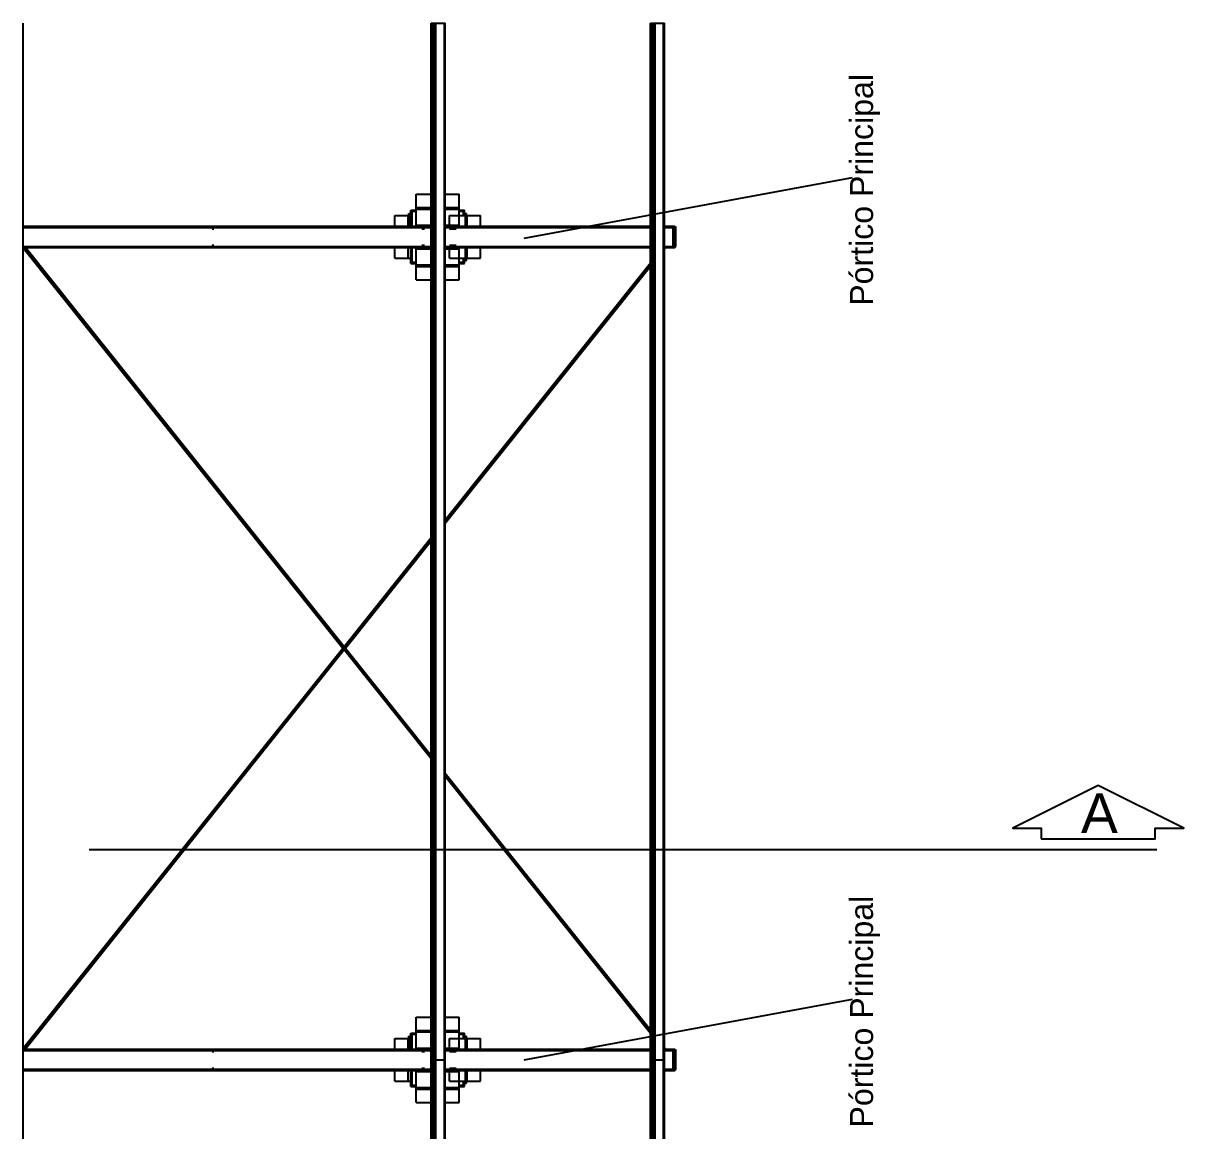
# Model space of a CAD drawing. Header units: millimetres. Extents: x 357 to 945, y 547 to 720.
# Drawn here: x 674.29 to 679.72, y 653.63 to 658.82 of the extents above; entities that cross this region are included whole.
import ezdxf

# ---------------------------------------------------------------- set-up
doc = ezdxf.new("R2010")
doc.units = ezdxf.units.MM
doc.linetypes.add('DIVIDE', pattern=[1.25, 0.5, -0.25, 0, -0.25, 0, -0.25])
for name, color, linetype in [('LCL-LINHACORTE', 171, 'DIVIDE'), ('LCL-TEXTO2', 171, 'Continuous'), ('LCL-TEXTO4', 4, 'Continuous'), ('PLANTA-VIS', 7, 'Continuous')]:
    doc.layers.add(name, color=color, linetype=linetype)
doc.styles.add('Arial', font='arial.ttf')
doc.styles.add('ROMANS', font='arial.ttf')

msp = doc.modelspace()

# ---------------------------------------------------------------- linework, layer by layer
for p, q in [((678.16557, 658.09303), (676.62845, 657.8095)), ((678.16557, 654.24808), (676.62845, 653.96456))]:
    msp.add_line(p, q)
at = {"layer": 'LCL-LINHACORTE', "ltscale": 10}
msp.add_line((661.89448, 654.95018), (679.59048, 654.95018), dxfattribs=at)
at = {"layer": 'LCL-LINHACORTE', "linetype": 'ByBlock'}
msp.add_lwpolyline([(679.05054, 655.00018), (679.58388, 655.00018), (679.58388, 655.05018), (679.71721, 655.05018), (679.31721, 655.25018), (678.91721, 655.05018), (679.05054, 655.05018), (679.05054, 655.00018)], dxfattribs=at)
at = {"layer": 'PLANTA-VIS'}
for p, q in [((674.28607, 658.81622), (674.28616, 658.81622)), ((674.28616, 653.96622), (674.28616, 658.81622)), ((676.19533, 658.81622), (676.19756, 658.81622)), ((676.19533, 653.96622), (676.19533, 658.81622)), ((676.19756, 658.81622), (676.20003, 658.81622)), ((676.19756, 653.96622), (676.19756, 658.81622)), ((676.20003, 658.81622), (676.20948, 658.81622)), ((676.20003, 657.59837), (676.20003, 658.81622)), ((676.20948, 658.81622), (676.21172, 658.81622)), ((676.20948, 653.96622), (676.20948, 658.81622)), ((676.21172, 658.81622), (676.21238, 658.81622)), ((676.21172, 653.96622), (676.21172, 658.81622)), ((676.21238, 658.81622), (676.21369, 658.81622)), ((676.21238, 653.96622), (676.21238, 658.81622)), ((676.21369, 658.81622), (676.21546, 658.81622)), ((676.21369, 653.96622), (676.21369, 658.81622)), ((676.21546, 658.81622), (676.21741, 658.81622)), ((676.21546, 653.96622), (676.21546, 658.81622)), ((676.21741, 658.81622), (676.25696, 658.81622)), ((676.21741, 653.96622), (676.21741, 658.81622)), ((676.24696, 658.81566), (676.24473, 658.81544)), ((676.25696, 658.81622), (676.2588, 658.81622)), ((676.25696, 653.96622), (676.25696, 658.81622)), ((676.2588, 658.81622), (676.26024, 658.81622)), ((676.2588, 653.96622), (676.2588, 658.81622)), ((676.26024, 658.81622), (676.26107, 658.81622)), ((676.26024, 653.96622), (676.26024, 658.81622)), ((676.26107, 658.81622), (676.26116, 658.81622)), ((676.26107, 653.96622), (676.26107, 658.81622)), ((676.26116, 653.96622), (676.26116, 658.81622)), ((677.22114, 658.81622), (677.22337, 658.81622)), ((677.22114, 653.96622), (677.22114, 658.81622)), ((677.22337, 658.81622), (677.22584, 658.81622)), ((677.22337, 653.96622), (677.22337, 658.81622)), ((677.22584, 658.81622), (677.23523, 658.81622)), ((677.22584, 653.96622), (677.22584, 658.81622)), ((677.23523, 658.81622), (677.23746, 658.81622)), ((677.23523, 653.96622), (677.23523, 658.81622)), ((677.23746, 658.81622), (677.23812, 658.81622)), ((677.23746, 653.96622), (677.23746, 658.81622)), ((677.23812, 658.81622), (677.23943, 658.81622)), ((677.23812, 653.96622), (677.23812, 658.81622)), ((677.23943, 658.81622), (677.2412, 658.81622)), ((677.23943, 653.96622), (677.23943, 658.81622)), ((677.2412, 658.81622), (677.24314, 658.81622)), ((677.2412, 653.96622), (677.2412, 658.81622)), ((677.24314, 658.81622), (677.2827, 658.81622)), ((677.24314, 653.96622), (677.24314, 658.81622)), ((677.28323, 658.81479), (677.281, 658.81457)), ((677.2827, 658.81622), (677.28454, 658.81622)), ((677.2827, 653.96622), (677.2827, 658.81622)), ((677.28454, 658.81622), (677.28598, 658.81622)), ((677.28454, 653.96622), (677.28454, 658.81622)), ((677.28598, 658.81622), (677.28681, 658.81622)), ((677.28598, 653.96622), (677.28598, 658.81622)), ((677.28681, 658.81622), (677.2869, 658.81622)), ((677.28681, 653.96622), (677.28681, 658.81622)), ((677.2869, 653.96622), (677.2869, 658.81622)), ((676.12553, 657.95397), (676.12553, 658.01622)), ((676.12553, 658.01622), (676.19533, 658.01622)), ((676.26116, 658.01622), (676.32553, 658.01622)), ((676.32553, 657.95397), (676.32553, 658.01622)), ((676.09053, 657.86622), (676.09053, 657.92601)), ((676.09053, 657.92601), (676.10053, 657.92601)), ((676.10053, 657.89122), (676.10053, 657.94122)), ((676.10053, 657.94122), (676.12553, 657.94122)), ((676.10553, 657.93622), (676.12553, 657.93622)), ((676.10553, 657.86622), (676.10553, 657.93622)), ((676.12553, 657.94622), (676.12553, 657.95397)), ((676.12553, 657.95397), (676.19533, 657.95397)), ((676.12553, 657.87122), (676.12553, 657.94622)), ((676.12553, 657.94622), (676.19533, 657.94622)), ((676.26116, 657.95397), (676.32553, 657.95397)), ((676.26116, 657.94622), (676.32553, 657.94622)), ((676.32553, 657.94622), (676.32553, 657.95397)), ((676.32553, 657.87122), (676.32553, 657.94622)), ((676.32553, 657.94122), (676.35053, 657.94122)), ((676.32553, 657.93622), (676.34553, 657.93622)), ((676.34553, 657.93622), (676.34553, 657.91622)), ((676.35053, 657.91622), (676.35053, 657.94122)), ((676.35053, 657.92601), (676.36053, 657.92601)), ((676.36053, 657.86622), (676.36053, 657.92601)), ((676.02563, 657.91622), (676.08778, 657.91622)), ((676.02563, 657.86622), (676.02563, 657.91622)), ((676.08778, 657.91622), (676.09053, 657.91622)), ((676.08778, 657.86622), (676.08778, 657.91622)), ((676.10053, 657.89122), (676.10543, 657.89122)), ((676.10053, 657.86622), (676.10053, 657.89122)), ((676.10063, 657.86622), (676.10063, 657.89122)), ((676.10543, 657.91622), (676.10553, 657.91622)), ((676.10543, 657.86622), (676.10543, 657.91622)), ((676.12553, 657.87122), (676.19533, 657.87122)), ((676.26116, 657.87122), (676.32553, 657.87122)), ((676.28053, 657.86622), (676.28053, 657.91622)), ((676.28053, 657.91622), (676.35553, 657.91622)), ((676.35553, 657.86622), (676.35553, 657.91622)), ((676.36053, 657.91622), (676.36328, 657.91622)), ((676.36328, 657.91622), (676.42543, 657.91622)), ((676.36328, 657.86622), (676.36328, 657.91622)), ((676.42543, 657.86622), (676.42543, 657.91622)), ((674.28616, 657.86622), (676.19533, 657.86622)), ((674.28616, 657.86577), (676.19533, 657.86577)), ((674.28616, 657.86447), (676.19533, 657.86447)), ((674.28616, 657.86252), (676.19533, 657.86252)), ((674.28616, 657.86022), (676.19533, 657.86022)), ((675.17004, 657.85872), (675.17416, 657.85872)), ((675.17004, 657.85472), (675.17416, 657.85472)), ((675.17416, 657.85872), (675.17875, 657.85872)), ((675.17416, 657.85472), (675.17416, 657.85872)), ((675.17416, 657.85472), (675.17875, 657.85472)), ((676.15218, 657.85872), (676.15831, 657.85872)), ((676.15218, 657.85472), (676.15831, 657.85472)), ((676.15831, 657.85872), (676.16355, 657.85872)), ((676.15831, 657.85472), (676.15831, 657.85872)), ((676.15831, 657.85472), (676.16355, 657.85472)), ((676.20003, 657.86252), (676.20948, 657.86252)), ((676.20003, 657.86022), (676.20948, 657.86022)), ((676.26116, 657.86622), (677.22114, 657.86622)), ((676.26116, 657.86577), (677.22114, 657.86577)), ((676.26116, 657.86447), (677.22114, 657.86447)), ((676.26116, 657.86252), (677.22114, 657.86252)), ((676.26116, 657.86022), (677.22114, 657.86022)), ((676.28032, 657.85472), (676.28776, 657.85472)), ((676.28033, 657.85872), (676.28776, 657.85872)), ((676.28776, 657.85872), (676.31191, 657.85872)), ((676.28776, 657.85472), (676.28776, 657.85872)), ((676.28776, 657.85472), (676.31191, 657.85472)), ((677.22584, 657.86252), (677.23523, 657.86252)), ((677.22584, 657.86022), (677.23523, 657.86022)), ((677.2869, 657.86622), (677.3267, 657.86622)), ((677.2869, 657.86577), (677.32704, 657.86577)), ((677.2869, 657.86447), (677.32733, 657.86447)), ((677.2869, 657.86252), (677.32752, 657.86252)), ((677.2869, 657.86022), (677.32759, 657.86022)), ((677.3267, 657.86622), (677.33342, 657.86622)), ((677.3267, 657.86622), (677.32704, 657.86577)), ((677.32704, 657.86577), (677.32733, 657.86447)), ((677.32733, 657.86447), (677.32752, 657.86252)), ((677.32746, 657.86322), (677.33342, 657.86322)), ((677.32752, 657.86252), (677.32759, 657.86022)), ((677.32759, 657.77222), (677.32759, 657.86022)), ((677.32776, 657.81492), (677.32759, 657.81507)), ((677.32776, 657.81492), (677.32759, 657.81471)), ((677.32812, 657.81459), (677.32759, 657.81393)), ((677.32844, 657.81429), (677.32759, 657.81323)), ((677.32871, 657.81402), (677.32759, 657.81262)), ((677.32893, 657.81378), (677.32759, 657.81211)), ((677.3291, 657.81358), (677.32759, 657.8117)), ((677.32812, 657.81459), (677.32776, 657.81492)), ((677.32844, 657.81429), (677.32812, 657.81459)), ((677.32871, 657.81402), (677.32844, 657.81429)), ((677.32893, 657.81378), (677.32871, 657.81402)), ((677.3291, 657.81358), (677.32893, 657.81378)), ((677.32921, 657.81342), (677.3291, 657.81358)), ((677.33342, 657.86622), (677.33572, 657.86577)), ((677.33342, 657.86322), (677.33457, 657.86299)), ((677.33457, 657.86299), (677.33555, 657.86234)), ((677.33555, 657.86234), (677.3362, 657.86137)), ((677.33572, 657.86577), (677.33767, 657.86447)), ((677.3362, 657.86137), (677.33642, 657.86022)), ((677.33642, 657.77222), (677.33642, 657.86022)), ((677.33767, 657.86447), (677.33897, 657.86252)), ((677.33897, 657.86252), (677.33942, 657.86022)), ((677.33942, 657.77222), (677.33942, 657.86022)), ((674.28616, 657.77222), (676.19533, 657.77222)), ((674.28616, 657.76993), (676.19533, 657.76993)), ((674.28616, 657.76798), (676.19533, 657.76798)), ((674.28616, 657.76668), (676.19533, 657.76668)), ((674.28616, 657.76622), (676.19533, 657.76622)), ((675.78359, 655.89122), (674.28616, 657.76604)), ((675.7831, 655.89122), (674.28616, 657.76543)), ((675.78269, 655.89122), (674.28616, 657.76492)), ((675.78237, 655.89122), (674.28616, 657.76451)), ((675.78213, 655.89122), (674.28616, 657.76422)), ((675.78199, 655.89122), (674.28616, 657.76404)), ((675.78194, 655.89122), (674.28616, 657.76398)), ((675.78415, 655.89122), (674.28658, 657.76622)), ((675.78477, 655.89122), (674.2872, 657.76622)), ((675.78544, 655.89122), (674.28787, 657.76622)), ((675.78615, 655.89122), (674.28858, 657.76622)), ((675.78689, 655.89122), (674.28933, 657.76622)), ((675.78765, 655.89122), (674.29009, 657.76622)), ((676.19533, 655.38174), (674.29085, 657.76622)), ((675.78877, 655.89173), (674.29161, 657.76622)), ((675.78874, 655.89269), (674.29235, 657.76622)), ((675.78871, 655.89362), (674.29306, 657.76622)), ((675.78868, 655.8945), (674.29373, 657.76622)), ((675.78863, 655.89533), (674.29435, 657.76622)), ((675.78858, 655.8961), (674.29491, 657.76622)), ((675.78852, 655.89679), (674.2954, 657.76622)), ((675.78845, 655.89739), (674.29581, 657.76622)), ((675.78837, 655.89789), (674.29613, 657.76622)), ((675.78829, 655.89829), (674.29637, 657.76622)), ((675.78821, 655.89857), (674.29651, 657.76622)), ((675.78812, 655.89874), (674.29656, 657.76622)), ((675.17004, 657.77772), (675.17416, 657.77772)), ((675.17004, 657.77372), (675.17416, 657.77372)), ((675.17416, 657.77772), (675.17875, 657.77772)), ((675.17416, 657.77372), (675.17416, 657.77772)), ((675.17416, 657.77372), (675.17875, 657.77372)), ((676.02563, 657.71622), (676.02563, 657.76622)), ((676.08778, 657.71622), (676.08778, 657.76622)), ((676.10048, 657.71622), (676.10048, 657.76622)), ((676.10063, 657.74122), (676.10063, 657.76622)), ((676.10543, 657.71622), (676.10543, 657.76622)), ((676.10553, 657.69622), (676.10553, 657.76622)), ((676.12553, 657.76122), (676.19533, 657.76122)), ((676.12553, 657.68622), (676.12553, 657.76122)), ((676.15218, 657.77772), (676.15831, 657.77772)), ((676.15218, 657.77372), (676.15831, 657.77372)), ((676.15831, 657.77772), (676.16355, 657.77772)), ((676.15831, 657.77372), (676.15831, 657.77772)), ((676.15831, 657.77372), (676.16355, 657.77372)), ((676.20003, 657.77222), (676.20948, 657.77222)), ((676.20003, 657.76993), (676.20948, 657.76993)), ((676.26116, 657.77222), (677.22114, 657.77222)), ((676.26116, 657.76993), (677.22114, 657.76993)), ((676.26116, 657.76798), (677.22114, 657.76798)), ((676.26116, 657.76668), (677.22114, 657.76668)), ((676.26116, 657.76622), (677.22114, 657.76622)), ((676.26116, 657.76122), (676.32553, 657.76122)), ((676.28032, 657.77772), (676.28776, 657.77772)), ((676.28033, 657.77372), (676.28776, 657.77372)), ((676.28053, 657.71622), (676.28053, 657.76622)), ((676.28776, 657.77772), (676.31191, 657.77772)), ((676.28776, 657.77372), (676.28776, 657.77772)), ((676.28776, 657.77372), (676.31191, 657.77372)), ((676.32553, 657.68622), (676.32553, 657.76122)), ((676.35553, 657.71622), (676.35553, 657.76622)), ((676.36053, 657.70643), (676.36053, 657.76622)), ((676.36328, 657.71622), (676.36328, 657.76622)), ((676.42543, 657.71622), (676.42543, 657.76622)), ((677.22584, 657.77222), (677.23523, 657.77222)), ((677.22584, 657.76993), (677.23523, 657.76993)), ((677.2869, 657.77222), (677.32759, 657.77222)), ((677.2869, 657.76993), (677.32752, 657.76993)), ((677.2869, 657.76798), (677.32733, 657.76798)), ((677.2869, 657.76668), (677.32704, 657.76668)), ((677.2917, 657.76622), (677.2869, 657.76022)), ((677.28748, 657.76622), (677.2869, 657.76549)), ((677.2882, 657.76622), (677.2869, 657.7646)), ((677.28887, 657.76622), (677.2869, 657.76376)), ((677.28949, 657.76622), (677.2869, 657.76299)), ((677.29004, 657.76622), (677.2869, 657.76229)), ((677.29053, 657.76622), (677.2869, 657.76168)), ((677.29094, 657.76622), (677.2869, 657.76116)), ((677.29127, 657.76622), (677.2869, 657.76076)), ((677.2915, 657.76622), (677.2869, 657.76046)), ((677.29165, 657.76622), (677.2869, 657.76028)), ((677.2869, 657.76622), (677.3267, 657.76622)), ((677.3267, 657.76622), (677.32704, 657.76668)), ((677.3267, 657.76622), (677.33342, 657.76622)), ((677.32704, 657.76668), (677.32733, 657.76798)), ((677.32733, 657.76798), (677.32752, 657.76993)), ((677.32745, 657.76922), (677.33342, 657.76922)), ((677.32752, 657.76993), (677.32759, 657.77222)), ((677.32921, 657.81342), (677.32759, 657.8114)), ((677.32926, 657.81331), (677.32759, 657.81122)), ((677.32926, 657.81324), (677.32759, 657.81116)), ((677.32926, 657.81331), (677.32921, 657.81342)), ((677.32926, 657.81324), (677.32926, 657.81331)), ((677.33342, 657.76922), (677.33457, 657.76945)), ((677.33342, 657.76622), (677.33572, 657.76668)), ((677.33457, 657.76945), (677.33555, 657.7701)), ((677.33555, 657.7701), (677.3362, 657.77108)), ((677.33572, 657.76668), (677.33767, 657.76798)), ((677.3362, 657.77108), (677.33642, 657.77222)), ((677.33767, 657.76798), (677.33897, 657.76993)), ((677.33897, 657.76993), (677.33942, 657.77222)), ((676.02563, 657.71622), (676.08778, 657.71622)), ((676.08778, 657.71622), (676.10048, 657.71622)), ((676.10048, 657.71622), (676.10053, 657.71622)), ((676.10053, 657.74122), (676.10543, 657.74122)), ((676.10053, 657.69122), (676.10053, 657.74122)), ((676.10543, 657.71622), (676.10553, 657.71622)), ((676.28053, 657.71622), (676.35553, 657.71622)), ((676.34553, 657.71622), (676.34553, 657.69622)), ((676.35053, 657.69122), (676.35053, 657.71622)), ((676.35053, 657.70643), (676.36053, 657.70643)), ((676.36053, 657.71622), (676.36328, 657.71622)), ((676.36328, 657.71622), (676.42543, 657.71622)), ((676.10053, 657.69122), (676.12553, 657.69122)), ((676.12553, 657.69622), (676.10553, 657.69622)), ((676.12553, 657.67847), (676.12553, 657.68622)), ((676.12553, 657.68622), (676.19533, 657.68622)), ((676.12553, 657.61622), (676.12553, 657.67847)), ((676.12553, 657.67847), (676.19533, 657.67847)), ((677.22114, 657.69315), (676.26116, 656.49122)), ((677.22114, 657.69309), (676.26116, 656.49116)), ((677.22114, 657.69291), (676.26116, 656.49098)), ((677.22114, 657.69261), (676.26116, 656.49069)), ((677.22114, 657.6922), (676.26116, 656.49028)), ((677.22114, 657.69169), (676.26116, 656.48976)), ((677.22114, 657.69108), (676.26116, 656.48915)), ((677.22114, 657.69038), (676.26116, 656.48846)), ((677.22114, 657.68961), (676.26116, 656.48768)), ((677.22114, 657.68877), (676.26116, 656.48684)), ((677.22114, 657.68788), (676.26116, 656.48595)), ((677.22114, 657.68695), (676.26116, 656.48502)), ((676.26116, 657.68622), (676.32553, 657.68622)), ((677.22114, 657.686), (676.26116, 656.48407)), ((677.22114, 657.68504), (676.26116, 656.48311)), ((677.22114, 657.68409), (676.26116, 656.48216)), ((677.22114, 657.68316), (676.26116, 656.48123)), ((677.22114, 657.68227), (676.26116, 656.48034)), ((677.22114, 657.68143), (676.26116, 656.4795)), ((677.22114, 657.68065), (676.26116, 656.47873)), ((677.22114, 657.67995), (676.26116, 656.47803)), ((677.22114, 657.67934), (676.26116, 656.47742)), ((677.22114, 657.67883), (676.26116, 656.4769)), ((676.26116, 657.67847), (676.32553, 657.67847)), ((677.22114, 657.67842), (676.26116, 656.4765)), ((677.22114, 657.67813), (676.26116, 656.4762)), ((677.22114, 657.67795), (676.26116, 656.47602)), ((677.22114, 657.67789), (676.26116, 656.47596)), ((676.34553, 657.69622), (676.32553, 657.69622)), ((676.32553, 657.69122), (676.35053, 657.69122)), ((676.32553, 657.67847), (676.32553, 657.68622)), ((676.32553, 657.61622), (676.32553, 657.67847)), ((676.12553, 657.61622), (676.19533, 657.61622)), ((676.19814, 657.59819), (676.19814, 657.59829)), ((676.19814, 657.59656), (676.19814, 657.59819)), ((676.19814, 657.59819), (676.20948, 657.59819)), ((676.26116, 657.61622), (676.32553, 657.61622)), ((676.20003, 653.96622), (676.20003, 657.59545)), ((676.20003, 657.59334), (676.20948, 657.59334)), ((676.20083, 657.52551), (676.20948, 657.52551)), ((676.20906, 657.52066), (676.20948, 657.52066)), ((676.19533, 656.4088), (675.78803, 655.89885)), ((676.19533, 656.40874), (675.78806, 655.89882)), ((676.19533, 656.40856), (675.78813, 655.89872)), ((676.19533, 656.40826), (675.78821, 655.89854)), ((676.19533, 656.40786), (675.7883, 655.89823)), ((676.19533, 656.40734), (675.78838, 655.89782)), ((676.19533, 656.40673), (675.78845, 655.8973)), ((676.19533, 656.40603), (675.78852, 655.89669)), ((676.19533, 656.40526), (675.78858, 655.89599)), ((676.19533, 656.40442), (675.78863, 655.89521)), ((676.19533, 656.40353), (675.78867, 655.89437)), ((676.19533, 656.4026), (675.7887, 655.89348)), ((676.19533, 656.40165), (675.78871, 655.89254)), ((676.19533, 656.40069), (674.29085, 654.01622)), ((676.19533, 656.39974), (675.78918, 655.89122)), ((676.19533, 656.39881), (675.78992, 655.89122)), ((676.19533, 656.39792), (675.79063, 655.89122)), ((676.19533, 656.39708), (675.7913, 655.89122)), ((676.19533, 656.39631), (675.79192, 655.89122)), ((676.19533, 656.39561), (675.79248, 655.89122)), ((676.19533, 656.395), (675.79297, 655.89122)), ((676.19533, 656.39448), (675.79338, 655.89122)), ((676.19533, 656.39407), (675.7937, 655.89122)), ((676.19533, 656.39378), (675.79394, 655.89122)), ((676.19533, 656.3936), (675.79408, 655.89122)), ((676.19533, 656.39354), (675.79413, 655.89122)), ((675.78194, 655.89122), (674.28616, 654.01846)), ((675.78199, 655.89122), (674.28616, 654.0184)), ((675.78213, 655.89122), (674.28616, 654.01822)), ((675.78237, 655.89122), (674.28616, 654.01792)), ((675.78269, 655.89122), (674.28616, 654.01751)), ((675.7831, 655.89122), (674.28616, 654.017)), ((675.78359, 655.89122), (674.28616, 654.01639)), ((675.78415, 655.89122), (674.28659, 654.01622)), ((675.78477, 655.89122), (674.2872, 654.01622)), ((675.78544, 655.89122), (674.28788, 654.01622)), ((675.78615, 655.89122), (674.28859, 654.01622)), ((675.78689, 655.89122), (674.28933, 654.01622)), ((675.78765, 655.89122), (674.29009, 654.01622)), ((675.78877, 655.8907), (674.29161, 654.01622)), ((675.78874, 655.88974), (674.29235, 654.01622)), ((675.78871, 655.88882), (674.29307, 654.01622)), ((675.78868, 655.88793), (674.29374, 654.01622)), ((675.78863, 655.8871), (674.29436, 654.01622)), ((675.78858, 655.88634), (674.29491, 654.01622)), ((675.78852, 655.88565), (674.2954, 654.01622)), ((675.78845, 655.88505), (674.29581, 654.01622)), ((675.78837, 655.88454), (674.29614, 654.01622)), ((675.78829, 655.88415), (674.29637, 654.01622)), ((675.78821, 655.88386), (674.29652, 654.01622)), ((675.78812, 655.88369), (674.29657, 654.01622)), ((676.19533, 655.37363), (675.78803, 655.88359)), ((676.19533, 655.37369), (675.78806, 655.88362)), ((676.19533, 655.37387), (675.78813, 655.88371)), ((676.19533, 655.37417), (675.78821, 655.8839)), ((676.19533, 655.37458), (675.7883, 655.8842)), ((676.19533, 655.37509), (675.78838, 655.88461)), ((676.19533, 655.3757), (675.78845, 655.88513)), ((676.19533, 655.3764), (675.78852, 655.88575)), ((676.19533, 655.37717), (675.78858, 655.88645)), ((676.19533, 655.37801), (675.78863, 655.88722)), ((676.19533, 655.37891), (675.78867, 655.88806)), ((676.19533, 655.37983), (675.7887, 655.88896)), ((676.19533, 655.38078), (675.78871, 655.8899)), ((676.19533, 655.38269), (675.78918, 655.89122)), ((676.19533, 655.38362), (675.78992, 655.89122)), ((676.19533, 655.38451), (675.79063, 655.89122)), ((676.19533, 655.38535), (675.7913, 655.89122)), ((676.19533, 655.38613), (675.79192, 655.89122)), ((676.19533, 655.38683), (675.79248, 655.89122)), ((676.19533, 655.38744), (675.79297, 655.89122)), ((676.19533, 655.38795), (675.79338, 655.89122)), ((676.19533, 655.38836), (675.7937, 655.89122)), ((676.19533, 655.38866), (675.79394, 655.89122)), ((676.19533, 655.38883), (675.79408, 655.89122)), ((676.19533, 655.3889), (675.79413, 655.89122)), ((677.22114, 654.10455), (676.26116, 655.30647)), ((677.22114, 654.10449), (676.26116, 655.30641)), ((677.22114, 654.10431), (676.26116, 655.30623)), ((677.22114, 654.10401), (676.26116, 655.30594)), ((677.22114, 654.1036), (676.26116, 655.30553)), ((677.22114, 654.10309), (676.26116, 655.30502)), ((677.22114, 654.10248), (676.26116, 655.30441)), ((677.22114, 654.10178), (676.26116, 655.30371)), ((677.22114, 654.10101), (676.26116, 655.30293)), ((677.22114, 654.10017), (676.26116, 655.30209)), ((677.22114, 654.09927), (676.26116, 655.3012)), ((677.22114, 654.09835), (676.26116, 655.30027)), ((677.22114, 654.0974), (676.26116, 655.29932)), ((677.22114, 654.09644), (676.26116, 655.29836)), ((677.22114, 654.09549), (676.26116, 655.29741)), ((677.22114, 654.09456), (676.26116, 655.29648)), ((677.22114, 654.09367), (676.26116, 655.29559)), ((677.22114, 654.09283), (676.26116, 655.29475)), ((677.22114, 654.09205), (676.26116, 655.29398)), ((677.22114, 654.09135), (676.26116, 655.29328)), ((677.22114, 654.09074), (676.26116, 655.29267)), ((677.22114, 654.09023), (676.26116, 655.29216)), ((677.22114, 654.08982), (676.26116, 655.29175)), ((677.22114, 654.08952), (676.26116, 655.29145)), ((677.22114, 654.08935), (676.26116, 655.29127)), ((677.22114, 654.08928), (676.26116, 655.29121)), ((676.12553, 654.10397), (676.12553, 654.16622)), ((676.12553, 654.16622), (676.19533, 654.16622)), ((676.26116, 654.16622), (676.32553, 654.16622)), ((676.32553, 654.10397), (676.32553, 654.16622)), ((676.02563, 654.06622), (676.08778, 654.06622)), ((676.02563, 654.01622), (676.02563, 654.06622)), ((676.08778, 654.06622), (676.09053, 654.06622)), ((676.08778, 654.01622), (676.08778, 654.06622)), ((676.09053, 654.01622), (676.09053, 654.07601)), ((676.09053, 654.07601), (676.10053, 654.07601)), ((676.10053, 654.04122), (676.10053, 654.09122)), ((676.10053, 654.09122), (676.12553, 654.09122)), ((676.10543, 654.06622), (676.10553, 654.06622)), ((676.10543, 654.01622), (676.10543, 654.06622)), ((676.10553, 654.08622), (676.12553, 654.08622)), ((676.10553, 654.01622), (676.10553, 654.08622)), ((676.12553, 654.09622), (676.12553, 654.10397)), ((676.12553, 654.10397), (676.19533, 654.10397)), ((676.12553, 654.02122), (676.12553, 654.09622)), ((676.12553, 654.09622), (676.19533, 654.09622)), ((676.26116, 654.10397), (676.32553, 654.10397)), ((676.26116, 654.09622), (676.32553, 654.09622)), ((676.28053, 654.01622), (676.28053, 654.06622)), ((676.28053, 654.06622), (676.35553, 654.06622)), ((676.32553, 654.09622), (676.32553, 654.10397)), ((676.32553, 654.02122), (676.32553, 654.09622)), ((676.32553, 654.09122), (676.35053, 654.09122)), ((676.32553, 654.08622), (676.34553, 654.08622)), ((676.34553, 654.08622), (676.34553, 654.06622)), ((676.35053, 654.06622), (676.35053, 654.09122)), ((676.35053, 654.07601), (676.36053, 654.07601)), ((676.35553, 654.01622), (676.35553, 654.06622)), ((676.36053, 654.01622), (676.36053, 654.07601)), ((676.36053, 654.06622), (676.36328, 654.06622)), ((676.36328, 654.01622), (676.36328, 654.06622)), ((676.36328, 654.06622), (676.42543, 654.06622)), ((676.42543, 654.01622), (676.42543, 654.06622)), ((674.28616, 654.01622), (676.19533, 654.01622)), ((674.28616, 654.01577), (676.19533, 654.01577)), ((674.28616, 654.01447), (676.19533, 654.01447)), ((674.28616, 654.01252), (676.19533, 654.01252)), ((676.10053, 654.01622), (676.10053, 654.04122)), ((676.10053, 654.04122), (676.10543, 654.04122)), ((676.10063, 654.01622), (676.10063, 654.04122)), ((676.12553, 654.02122), (676.19533, 654.02122)), ((676.20003, 654.01252), (676.20948, 654.01252)), ((676.26116, 654.02122), (676.32553, 654.02122)), ((676.26116, 654.01622), (677.22114, 654.01622)), ((676.26116, 654.01577), (677.22114, 654.01577)), ((676.26116, 654.01447), (677.22114, 654.01447)), ((676.26116, 654.01252), (677.22114, 654.01252)), ((677.22584, 654.01252), (677.23523, 654.01252)), ((677.29169, 654.01622), (677.2869, 654.02221)), ((677.29164, 654.01622), (677.2869, 654.02215)), ((677.2915, 654.01622), (677.2869, 654.02197)), ((677.29126, 654.01622), (677.2869, 654.02168)), ((677.29094, 654.01622), (677.2869, 654.02127)), ((677.29053, 654.01622), (677.2869, 654.02076)), ((677.29004, 654.01622), (677.2869, 654.02015)), ((677.28948, 654.01622), (677.2869, 654.01945)), ((677.28886, 654.01622), (677.2869, 654.01867)), ((677.28819, 654.01622), (677.2869, 654.01783)), ((677.28748, 654.01622), (677.2869, 654.01694)), ((677.2869, 654.01622), (677.3267, 654.01622)), ((677.2869, 654.01577), (677.32704, 654.01577)), ((677.2869, 654.01447), (677.32733, 654.01447)), ((677.2869, 654.01252), (677.32752, 654.01252)), ((677.3267, 654.01622), (677.33342, 654.01622)), ((677.3267, 654.01622), (677.32704, 654.01577)), ((677.32704, 654.01577), (677.32733, 654.01447)), ((677.32733, 654.01447), (677.32752, 654.01252)), ((677.32746, 654.01322), (677.33342, 654.01322)), ((677.32752, 654.01252), (677.32759, 654.01022)), ((677.33342, 654.01622), (677.33572, 654.01577)), ((677.33342, 654.01322), (677.33457, 654.01299)), ((677.33457, 654.01299), (677.33555, 654.01234)), ((677.33555, 654.01234), (677.3362, 654.01137)), ((677.33572, 654.01577), (677.33767, 654.01447)), ((677.33767, 654.01447), (677.33897, 654.01252)), ((677.33897, 654.01252), (677.33942, 654.01022)), ((674.28607, 653.96622), (674.28616, 653.96622)), ((674.28607, 653.96622), (674.28616, 653.96622)), ((674.28616, 654.01022), (676.19533, 654.01022)), ((674.28616, 650.11622), (674.28616, 653.96622)), ((675.17004, 654.00872), (675.17416, 654.00872)), ((675.17004, 654.00472), (675.17416, 654.00472)), ((675.17416, 654.00872), (675.17875, 654.00872)), ((675.17416, 654.00472), (675.17416, 654.00872)), ((675.17416, 654.00472), (675.17875, 654.00472)), ((676.15218, 654.00872), (676.15831, 654.00872)), ((676.15218, 654.00472), (676.15831, 654.00472)), ((676.15831, 654.00872), (676.16355, 654.00872)), ((676.15831, 654.00472), (676.15831, 654.00872)), ((676.15831, 654.00472), (676.16355, 654.00472)), ((676.19533, 653.96622), (676.19756, 653.96622)), ((676.19533, 653.96622), (676.19756, 653.96622)), ((676.19533, 650.11622), (676.19533, 653.96622)), ((676.19756, 653.96622), (676.20003, 653.96622)), ((676.19756, 653.96622), (676.20003, 653.96622)), ((676.19756, 650.11622), (676.19756, 653.96622)), ((676.20003, 654.01022), (676.20948, 654.01022)), ((676.20003, 653.74837), (676.20003, 653.96622)), ((676.20948, 653.96622), (676.21172, 653.96622)), ((676.20948, 653.96622), (676.21172, 653.96622)), ((676.20948, 650.11622), (676.20948, 653.96622)), ((676.21172, 653.96622), (676.21238, 653.96622)), ((676.21172, 653.96622), (676.21238, 653.96622)), ((676.21172, 650.11622), (676.21172, 653.96622)), ((676.21238, 653.96622), (676.21369, 653.96622)), ((676.21238, 653.96622), (676.21369, 653.96622)), ((676.21238, 650.11622), (676.21238, 653.96622)), ((676.21369, 653.96622), (676.21546, 653.96622)), ((676.21369, 653.96622), (676.21546, 653.96622)), ((676.21369, 650.11622), (676.21369, 653.96622)), ((676.21546, 653.96622), (676.21741, 653.96622)), ((676.21546, 653.96622), (676.21741, 653.96622)), ((676.21546, 650.11622), (676.21546, 653.96622)), ((676.21741, 653.96622), (676.25696, 653.96622)), ((676.21741, 653.96622), (676.25696, 653.96622)), ((676.21741, 650.11622), (676.21741, 653.96622)), ((676.25696, 653.96622), (676.2588, 653.96622)), ((676.25696, 653.96622), (676.2588, 653.96622)), ((676.25696, 650.11622), (676.25696, 653.96622)), ((676.2588, 653.96622), (676.26024, 653.96622)), ((676.2588, 653.96622), (676.26024, 653.96622)), ((676.2588, 650.11622), (676.2588, 653.96622)), ((676.26024, 653.96622), (676.26107, 653.96622)), ((676.26024, 653.96622), (676.26107, 653.96622)), ((676.26024, 650.11622), (676.26024, 653.96622)), ((676.26107, 653.96622), (676.26116, 653.96622)), ((676.26107, 653.96622), (676.26116, 653.96622)), ((676.26107, 650.11622), (676.26107, 653.96622)), ((676.26116, 654.01022), (677.22114, 654.01022)), ((676.26116, 650.11622), (676.26116, 653.96622)), ((676.28032, 654.00472), (676.28776, 654.00472)), ((676.28033, 654.00872), (676.28776, 654.00872)), ((676.28776, 654.00872), (676.31191, 654.00872)), ((676.28776, 654.00472), (676.28776, 654.00872)), ((676.28776, 654.00472), (676.31191, 654.00472)), ((677.22114, 653.96622), (677.22337, 653.96622)), ((677.22114, 653.96622), (677.22337, 653.96622)), ((677.22114, 650.11622), (677.22114, 653.96622)), ((677.22337, 653.96622), (677.22584, 653.96622)), ((677.22337, 653.96622), (677.22584, 653.96622)), ((677.22337, 650.11622), (677.22337, 653.96622)), ((677.22584, 654.01022), (677.23523, 654.01022)), ((677.22584, 650.11622), (677.22584, 653.96622)), ((677.23523, 653.96622), (677.23746, 653.96622)), ((677.23523, 653.96622), (677.23746, 653.96622)), ((677.23523, 650.11622), (677.23523, 653.96622)), ((677.23746, 653.96622), (677.23812, 653.96622)), ((677.23746, 653.96622), (677.23812, 653.96622)), ((677.23746, 650.11622), (677.23746, 653.96622)), ((677.23812, 653.96622), (677.23943, 653.96622)), ((677.23812, 653.96622), (677.23943, 653.96622)), ((677.23812, 650.11622), (677.23812, 653.96622)), ((677.23943, 653.96622), (677.2412, 653.96622)), ((677.23943, 653.96622), (677.2412, 653.96622)), ((677.23943, 650.11622), (677.23943, 653.96622)), ((677.2412, 653.96622), (677.24314, 653.96622)), ((677.2412, 653.96622), (677.24314, 653.96622)), ((677.2412, 650.11622), (677.2412, 653.96622)), ((677.24314, 653.96622), (677.2827, 653.96622)), ((677.24314, 653.96622), (677.2827, 653.96622)), ((677.24314, 650.11622), (677.24314, 653.96622)), ((677.2827, 653.96622), (677.28454, 653.96622)), ((677.2827, 653.96622), (677.28454, 653.96622)), ((677.2827, 650.11622), (677.2827, 653.96622)), ((677.28454, 653.96622), (677.28598, 653.96622)), ((677.28454, 653.96622), (677.28598, 653.96622)), ((677.28454, 650.11622), (677.28454, 653.96622)), ((677.28598, 653.96622), (677.28681, 653.96622)), ((677.28598, 653.96622), (677.28681, 653.96622)), ((677.28598, 650.11622), (677.28598, 653.96622)), ((677.28681, 653.96622), (677.2869, 653.96622)), ((677.28681, 653.96622), (677.2869, 653.96622)), ((677.28681, 650.11622), (677.28681, 653.96622)), ((677.2869, 654.01022), (677.32759, 654.01022)), ((677.2869, 650.11622), (677.2869, 653.96622)), ((677.32759, 653.92222), (677.32759, 654.01022)), ((677.32926, 653.96919), (677.32759, 653.97127)), ((677.32926, 653.96912), (677.32759, 653.97121)), ((677.32921, 653.96901), (677.32759, 653.97103)), ((677.3291, 653.96885), (677.32759, 653.97073)), ((677.32893, 653.96865), (677.32759, 653.97032)), ((677.32871, 653.96842), (677.32759, 653.96981)), ((677.32844, 653.96815), (677.32759, 653.9692)), ((677.32812, 653.96784), (677.32759, 653.9685)), ((677.32776, 653.96752), (677.32759, 653.96773)), ((677.32759, 653.96737), (677.32776, 653.96752)), ((677.32776, 653.96752), (677.32812, 653.96784)), ((677.32812, 653.96784), (677.32844, 653.96815)), ((677.32844, 653.96815), (677.32871, 653.96842)), ((677.32871, 653.96842), (677.32893, 653.96865)), ((677.32893, 653.96865), (677.3291, 653.96885)), ((677.3291, 653.96885), (677.32921, 653.96901)), ((677.32921, 653.96901), (677.32926, 653.96912)), ((677.32926, 653.96912), (677.32926, 653.96919)), ((677.3362, 654.01137), (677.33642, 654.01022)), ((677.33642, 653.92222), (677.33642, 654.01022)), ((677.33942, 653.92222), (677.33942, 654.01022)), ((674.28616, 653.92222), (676.19533, 653.92222)), ((674.28616, 653.91993), (676.19533, 653.91993)), ((674.28616, 653.91798), (676.19533, 653.91798)), ((674.28616, 653.91668), (676.19533, 653.91668)), ((674.28616, 653.91622), (676.19533, 653.91622)), ((675.17004, 653.92772), (675.17416, 653.92772)), ((675.17004, 653.92372), (675.17416, 653.92372)), ((675.17416, 653.92772), (675.17875, 653.92772)), ((675.17416, 653.92372), (675.17416, 653.92772)), ((675.17416, 653.92372), (675.17875, 653.92372)), ((676.02563, 653.86622), (676.02563, 653.91622)), ((676.08778, 653.86622), (676.08778, 653.91622)), ((676.10048, 653.86622), (676.10048, 653.91622)), ((676.10063, 653.89122), (676.10063, 653.91622)), ((676.10543, 653.86622), (676.10543, 653.91622)), ((676.10553, 653.84622), (676.10553, 653.91622)), ((676.12553, 653.91122), (676.19533, 653.91122)), ((676.12553, 653.83622), (676.12553, 653.91122)), ((676.15218, 653.92772), (676.15831, 653.92772)), ((676.15218, 653.92372), (676.15831, 653.92372)), ((676.15831, 653.92772), (676.16355, 653.92772)), ((676.15831, 653.92372), (676.15831, 653.92772)), ((676.15831, 653.92372), (676.16355, 653.92372)), ((676.20003, 653.92222), (676.20948, 653.92222)), ((676.20003, 653.91993), (676.20948, 653.91993)), ((676.26116, 653.92222), (677.22114, 653.92222)), ((676.26116, 653.91993), (677.22114, 653.91993)), ((676.26116, 653.91798), (677.22114, 653.91798)), ((676.26116, 653.91668), (677.22114, 653.91668)), ((676.26116, 653.91622), (677.22114, 653.91622)), ((676.26116, 653.91122), (676.32553, 653.91122)), ((676.28032, 653.92772), (676.28776, 653.92772)), ((676.28033, 653.92372), (676.28776, 653.92372)), ((676.28053, 653.86622), (676.28053, 653.91622)), ((676.28776, 653.92772), (676.31191, 653.92772)), ((676.28776, 653.92372), (676.28776, 653.92772)), ((676.28776, 653.92372), (676.31191, 653.92372)), ((676.32553, 653.83622), (676.32553, 653.91122)), ((676.35553, 653.86622), (676.35553, 653.91622)), ((676.36053, 653.85643), (676.36053, 653.91622)), ((676.36328, 653.86622), (676.36328, 653.91622)), ((676.42543, 653.86622), (676.42543, 653.91622)), ((677.22584, 653.92222), (677.23523, 653.92222)), ((677.22584, 653.91993), (677.23523, 653.91993)), ((677.2869, 653.92222), (677.32759, 653.92222)), ((677.2869, 653.91993), (677.32752, 653.91993)), ((677.2869, 653.91798), (677.32733, 653.91798)), ((677.2869, 653.91668), (677.32704, 653.91668)), ((677.2869, 653.91622), (677.3267, 653.91622)), ((677.3267, 653.91622), (677.32704, 653.91668)), ((677.3267, 653.91622), (677.33342, 653.91622)), ((677.32704, 653.91668), (677.32733, 653.91798)), ((677.32733, 653.91798), (677.32752, 653.91993)), ((677.32745, 653.91922), (677.33342, 653.91922)), ((677.32752, 653.91993), (677.32759, 653.92222)), ((677.33342, 653.91922), (677.33457, 653.91945)), ((677.33342, 653.91622), (677.33572, 653.91668)), ((677.33457, 653.91945), (677.33555, 653.9201)), ((677.33555, 653.9201), (677.3362, 653.92108)), ((677.33572, 653.91668), (677.33767, 653.91798)), ((677.3362, 653.92108), (677.33642, 653.92222)), ((677.33767, 653.91798), (677.33897, 653.91993)), ((677.33897, 653.91993), (677.33942, 653.92222)), ((676.02563, 653.86622), (676.08778, 653.86622)), ((676.08778, 653.86622), (676.10048, 653.86622)), ((676.10048, 653.86622), (676.10053, 653.86622)), ((676.10053, 653.89122), (676.10543, 653.89122)), ((676.10053, 653.84122), (676.10053, 653.89122)), ((676.10543, 653.86622), (676.10553, 653.86622)), ((676.28053, 653.86622), (676.35553, 653.86622)), ((676.34553, 653.86622), (676.34553, 653.84622)), ((676.35053, 653.84122), (676.35053, 653.86622)), ((676.35053, 653.85643), (676.36053, 653.85643)), ((676.36053, 653.86622), (676.36328, 653.86622)), ((676.36328, 653.86622), (676.42543, 653.86622)), ((676.10053, 653.84122), (676.12553, 653.84122)), ((676.12553, 653.84622), (676.10553, 653.84622)), ((676.12553, 653.82847), (676.12553, 653.83622)), ((676.12553, 653.83622), (676.19533, 653.83622)), ((676.12553, 653.82847), (676.19533, 653.82847)), ((676.12553, 653.76622), (676.12553, 653.82847)), ((676.26116, 653.83622), (676.32553, 653.83622)), ((676.26116, 653.82847), (676.32553, 653.82847)), ((676.34553, 653.84622), (676.32553, 653.84622)), ((676.32553, 653.84122), (676.35053, 653.84122)), ((676.32553, 653.82847), (676.32553, 653.83622)), ((676.32553, 653.76622), (676.32553, 653.82847)), ((676.12553, 653.76622), (676.19533, 653.76622)), ((676.19814, 653.74819), (676.19814, 653.74829)), ((676.19814, 653.74656), (676.19814, 653.74819)), ((676.19814, 653.74819), (676.20948, 653.74819)), ((676.20003, 650.11622), (676.20003, 653.74545)), ((676.20003, 653.74334), (676.20948, 653.74334)), ((676.26116, 653.76622), (676.32553, 653.76622)), ((676.20083, 653.67551), (676.20948, 653.67551)), ((676.20906, 653.67066), (676.20948, 653.67066))]:
    msp.add_line(p, q, dxfattribs=at)

# ---------------------------------------------------------------- texts
at = {"layer": 'LCL-TEXTO2', "insert": (679.23567, 655.21254), "char_height": 0.18588, "attachment_point": 1, "style": 'Arial'}
msp.add_mtext('A', dxfattribs=at)
at = {"layer": 'LCL-TEXTO4', "char_height": 0.1074311, "width": 2.2064682, "attachment_point": 1, "rotation": 90, "style": 'ROMANS'}
for insert in [(678.15544, 657.49428), (678.15544, 653.64933)]:
    msp.add_mtext('{\\fArial|b0|i0|c0|p34;\\H1.00007x;\\C2;Pórtico Principal }', dxfattribs=dict(at, insert=insert))

doc.saveas('drawing.dxf')
